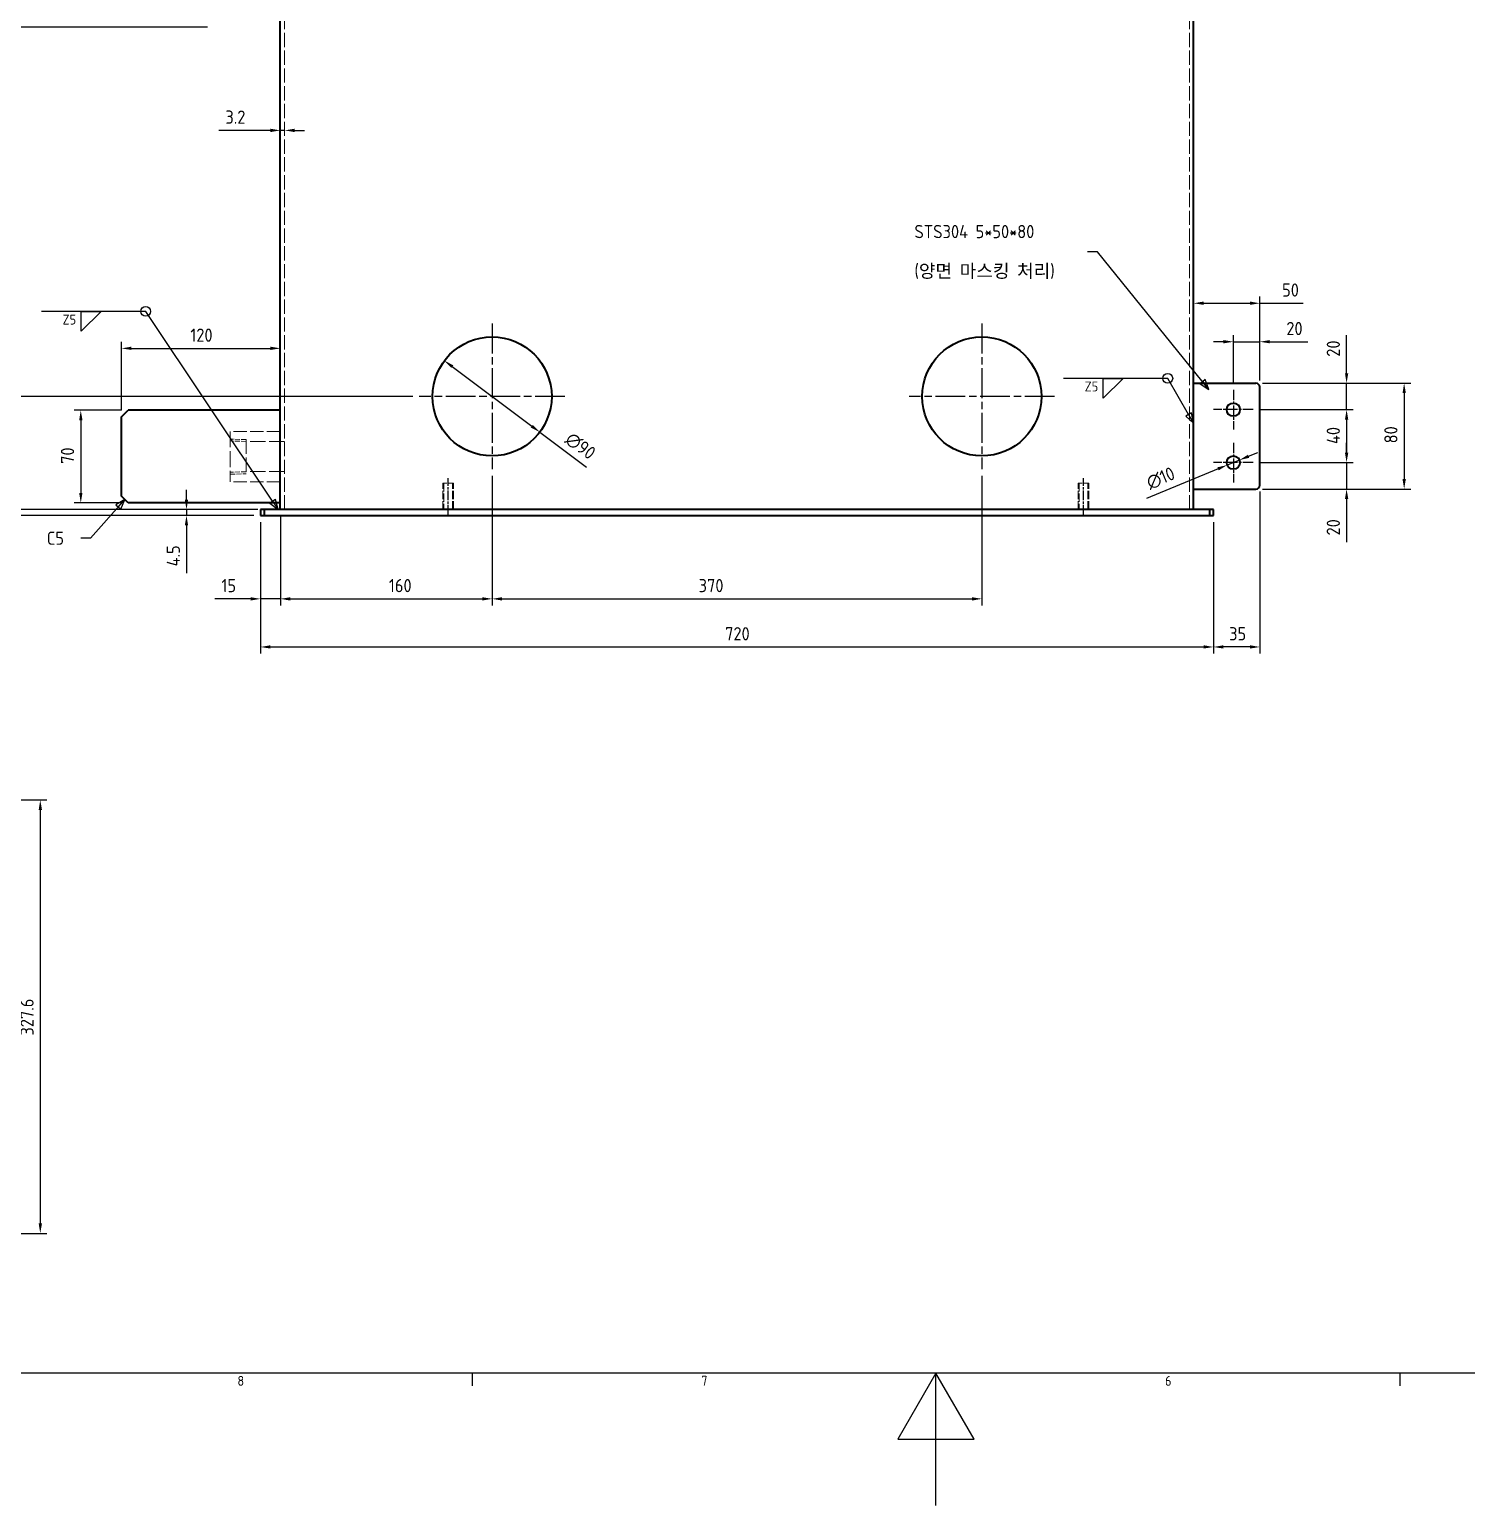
# Model space of a CAD drawing. Header units: millimetres. Extents: x 0 to 4205, y 0 to 2970.
# Drawn here: x 1418 to 2503, y 0 to 1116 of the extents above; entities that cross this region are included whole.
import ezdxf

# ---------------------------------------------------------------- set-up
doc = ezdxf.new("R2010")
doc.units = ezdxf.units.MM
doc.header["$LTSCALE"] = 5
doc.linetypes.add('CHAIN', pattern=[0.3543, 0.2362, -0.0295, 0.0591, -0.0295])
doc.linetypes.add('DASHED', pattern=[0.2067, 0.1654, -0.0413])
doc.layers.get('0').update_dxf_attribs({"color": 3, "lineweight": 25})
for name, color, linetype, lineweight in [('가려진 것(ISO)', 2, 'DASHED', 18), ('가시적인 것(ISO)', 3, 'Continuous', 40), ('경계(ISO)', 7, 'Continuous', 25), ('기호(ISO)', 5, 'Continuous', 25), ('중심 표식(ISO)', 1, 'Continuous', 25), ('중심선(ISO)', 1, 'Continuous', 25), ('치수(ISO)', 2, 'Continuous', 25)]:
    doc.layers.add(name, color=color, linetype=linetype, lineweight=lineweight)
doc.styles.add('문자 텍스트_PSTEK_POSCO', font='isocp.shx')
doc.styles.add('치수 텍스트_PSTEK_POSCO', font='isocp.shx')
doc.dimstyles.new('치수_PSTEK_POSCO', dxfattribs={"dimscale": 5, "dimtxt": 2, "dimasz": 1.5, "dimexe": 1, "dimexo": 1, "dimgap": 1, "dimtad": 1, "dimrnd": 1e-08, "dimdsep": 46, "dimtxsty": '치수 텍스트_PSTEK_POSCO', "dimcen": 0.09, "dimdle": 10, "dimclrd": 7, "dimclre": 7, "dimclrt": 2, "dimadec": 1, "dimazin": 2, "dimtfac": 1, "dimtmove": 0, "dimatfit": 3, "dimldrblk": 'Filled-2', "dimfxl": 0, "dimtolj": 1, "dimlwd": -1, "dimlwe": -1, "dimarcsym": 0})
doc.dimstyles.new('치수_PSTEK_POSCO$7', dxfattribs={"dimscale": 5, "dimtxt": 2, "dimasz": 1.5, "dimexe": 1, "dimexo": 1, "dimgap": 1, "dimtad": 1, "dimrnd": 1e-08, "dimdsep": 46, "dimtxsty": '치수 텍스트_PSTEK_POSCO', "dimcen": 0.09, "dimdle": 10, "dimclrd": 7, "dimclre": 7, "dimclrt": 2, "dimadec": 1, "dimazin": 2, "dimtfac": 1, "dimtmove": 0, "dimatfit": 3, "dimldrblk": 'Filled-2', "dimfxl": 0, "dimtolj": 1, "dimlwd": -1, "dimlwe": -1, "dimarcsym": 0})

# ---------------------------------------------------------------- blocks, each defined once
blk = doc.blocks.new('경계 Default Border')
at = {"layer": '경계(ISO)'}
for p, q in [((350.42, 20), (350.42, 18.1)), ((490.58, 20), (490.58, 18.1))]:
    blk.add_line(p, q, dxfattribs=at)
at = {"layer": '경계(ISO)', "flags": 128}
for points in [[(20, 20), (20, 574), (821, 574), (821, 20), (20, 20)], [(420.5, 0), (420.5, 20), (414.73, 10), (426.27, 10), (420.5, 20)]]:
    blk.add_lwpolyline(points, dxfattribs=at)
at = {"layer": '경계(ISO)', "color": 2, "char_height": 1.5, "attachment_point": 7, "style": '문자 텍스트_PSTEK_POSCO'}
for s, insert in [('8', (314.95, 18.09)), ('7', (385.03, 18.1)), ('6', (455.11, 18.09))]:
    blk.add_mtext(s, dxfattribs=dict(at, insert=insert))
blk = doc.blocks.new('*D24')
at = {"layer": 'Defpoints', "color": 0, "transparency": 16777216}
for p in [(1298.6, 838.3), (1712.2, 838.3), (1592.2, 748.3)]:
    blk.add_point(p, dxfattribs=at)
at = {"layer": '치수(ISO)', "color": 7, "transparency": 16777216}
for p, q in [((1707.2, 838.3), (1293.6, 838.3)), ((1298.6, 755.8), (1298.6, 830.8)), ((1587.2, 748.3), (1293.6, 748.3))]:
    blk.add_line(p, q, dxfattribs=at)
for points in [[(1297.3, 830.8), (1299.8, 830.8), (1298.6, 838.3)], [(1297.3, 755.8), (1299.8, 755.8), (1298.6, 748.3)]]:
    blk.add_solid(points, dxfattribs=at)
at = {"layer": '치수(ISO)', "color": 2, "transparency": 16777216, "insert": (1288.6, 787.6), "char_height": 10, "attachment_point": 4, "rotation": 90, "style": '치수 텍스트_PSTEK_POSCO'}
blk.add_mtext('\\A1;90', dxfattribs=at)
blk = doc.blocks.new('Filled-2')
at = {"color": 0}
for p, q in [((0, 0), (-1, 0.33)), ((-1, 0.33), (-1, -0.33)), ((-1, 0), (0, 0)), ((-1, -0.33), (0, 0))]:
    blk.add_line(p, q, dxfattribs=at)
at = {"color": 0, "flags": 128}
blk.add_lwpolyline([(-1, -0.33), (0, 0), (-1, 0.33), (-1, -0.33)], dxfattribs=at)
at = {"color": 0}
blk.add_solid([(-1, -0.33), (0, 0), (-1, 0.33), (-1, -0.33)], dxfattribs=at)
blk = doc.blocks.new('*D25')
at = {"layer": 'Defpoints', "color": 0, "transparency": 16777216}
for p in [(1767.2, 783.3), (1607.2, 752.8), (1767.2, 685.3)]:
    blk.add_point(p, dxfattribs=at)
at = {"layer": '치수(ISO)', "color": 7, "transparency": 16777216}
for p, q in [((1767.2, 778.3), (1767.2, 680.3)), ((1607.2, 747.8), (1607.2, 680.3)), ((1614.7, 685.3), (1759.7, 685.3))]:
    blk.add_line(p, q, dxfattribs=at)
for points in [[(1614.7, 686.5), (1614.7, 684), (1607.2, 685.3)], [(1759.7, 686.5), (1759.7, 684), (1767.2, 685.3)]]:
    blk.add_solid(points, dxfattribs=at)
at = {"layer": '치수(ISO)', "color": 2, "transparency": 16777216, "insert": (1689.2, 695.3), "char_height": 10, "attachment_point": 4, "style": '치수 텍스트_PSTEK_POSCO'}
blk.add_mtext('\\A1;160', dxfattribs=at)
blk = doc.blocks.new('*D41')
at = {"layer": 'Defpoints', "color": 0, "transparency": 16777216}
for p in [(2297.2, 908.7), (2347.2, 845.3), (2297.2, 752.8)]:
    blk.add_point(p, dxfattribs=at)
at = {"layer": '치수(ISO)', "color": 7, "transparency": 16777216}
for p, q in [((2304.7, 908.7), (2339.7, 908.7)), ((2347.2, 850.3), (2347.2, 913.7)), ((2347.2, 908.7), (2380, 908.7))]:
    blk.add_line(p, q, dxfattribs=at)
for points in [[(2304.7, 910), (2304.7, 907.5), (2297.2, 908.7)], [(2339.7, 910), (2339.7, 907.5), (2347.2, 908.7)]]:
    blk.add_solid(points, dxfattribs=at)
at = {"layer": '치수(ISO)', "color": 2, "transparency": 16777216, "insert": (2364, 918.7), "char_height": 10, "attachment_point": 4, "style": '치수 텍스트_PSTEK_POSCO'}
blk.add_mtext('\\A1;50', dxfattribs=at)
blk = doc.blocks.new('*D42')
at = {"layer": 'Defpoints', "color": 0, "transparency": 16777216}
for p in [(2347.2, 879.6), (2327.2, 843.3), (2347.2, 845.3)]:
    blk.add_point(p, dxfattribs=at)
at = {"layer": '치수(ISO)', "color": 7, "transparency": 16777216}
for p, q in [((2327.2, 848.3), (2327.2, 884.6)), ((2347.2, 850.3), (2347.2, 884.6)), ((2319.7, 879.6), (2312.2, 879.6)), ((2327.2, 879.6), (2347.2, 879.6)), ((2354.7, 879.6), (2383.4, 879.6))]:
    blk.add_line(p, q, dxfattribs=at)
for points in [[(2319.7, 880.9), (2319.7, 878.4), (2327.2, 879.6)], [(2354.7, 880.9), (2354.7, 878.4), (2347.2, 879.6)]]:
    blk.add_solid(points, dxfattribs=at)
at = {"layer": '치수(ISO)', "color": 2, "transparency": 16777216, "insert": (2367.2, 889.6), "char_height": 10, "attachment_point": 4, "style": '치수 텍스트_PSTEK_POSCO'}
blk.add_mtext('\\A1;20', dxfattribs=at)
blk = doc.blocks.new('*D66')
at = {"layer": 'Defpoints', "color": 0, "transparency": 16777216}
for p in [(1278.6, 1788.3), (1712.2, 1788.3), (1712.2, 838.3)]:
    blk.add_point(p, dxfattribs=at)
at = {"layer": '치수(ISO)', "color": 7, "transparency": 16777216}
for p, q in [((1707.2, 1788.3), (1273.6, 1788.3)), ((1278.6, 845.8), (1278.6, 1780.8)), ((1707.2, 838.3), (1273.6, 838.3))]:
    blk.add_line(p, q, dxfattribs=at)
for points in [[(1277.3, 1780.8), (1279.8, 1780.8), (1278.6, 1788.3)], [(1277.3, 845.8), (1279.8, 845.8), (1278.6, 838.3)]]:
    blk.add_solid(points, dxfattribs=at)
at = {"layer": '치수(ISO)', "color": 2, "transparency": 16777216, "insert": (1268.6, 1179.1), "char_height": 10, "attachment_point": 4, "rotation": 90, "style": '치수 텍스트_PSTEK_POSCO'}
blk.add_mtext('\\A1;950', dxfattribs=at)
blk = doc.blocks.new('*D74')
at = {"layer": 'Defpoints', "color": 0, "transparency": 16777216}
for p in [(1592.2, 748.3), (1607.2, 752.8), (1592.2, 685.3)]:
    blk.add_point(p, dxfattribs=at)
at = {"layer": '치수(ISO)', "color": 7, "transparency": 16777216}
for p, q in [((1607.2, 747.8), (1607.2, 680.3)), ((1592.2, 743.3), (1592.2, 680.3)), ((1584.7, 685.3), (1557.7, 685.3)), ((1607.2, 685.3), (1592.2, 685.3)), ((1614.7, 685.3), (1622.2, 685.3))]:
    blk.add_line(p, q, dxfattribs=at)
for points in [[(1584.7, 686.5), (1584.7, 684), (1592.2, 685.3)], [(1614.7, 686.5), (1614.7, 684), (1607.2, 685.3)]]:
    blk.add_solid(points, dxfattribs=at)
at = {"layer": '치수(ISO)', "color": 2, "transparency": 16777216, "insert": (1562.7, 695.3), "char_height": 10, "attachment_point": 4, "style": '치수 텍스트_PSTEK_POSCO'}
blk.add_mtext('\\A1;15', dxfattribs=at)
blk = doc.blocks.new('용접 기호 식별자3')
at = {"layer": '기호(ISO)', "color": 7}
for p, q in [((455.52, 170.39), (439.77, 170.39)), ((458.68, 164.91), (455.52, 170.39)), ((459.12, 165.16), (458.25, 164.66)), ((459.43, 163.61), (459.12, 165.16)), ((458.25, 164.66), (459.43, 163.61)), ((458.68, 164.91), (459.43, 163.61))]:
    blk.add_line(p, q, dxfattribs=at)
at = {"layer": '기호(ISO)'}
for p, q in [((445.77, 170.39), (448.77, 170.39)), ((448.77, 170.39), (445.77, 167.39)), ((445.77, 167.39), (445.77, 170.39))]:
    blk.add_line(p, q, dxfattribs=at)
at = {"layer": '기호(ISO)', "color": 7, "flags": 128}
blk.add_lwpolyline([(458.25, 164.66), (459.43, 163.61), (459.12, 165.16), (458.25, 164.66)], dxfattribs=at)
at = {"layer": '기호(ISO)'}
blk.add_circle((455.52, 170.39), 0.75, dxfattribs=at)
at = {"layer": '기호(ISO)', "color": 7}
blk.add_solid([(458.25, 164.66), (459.43, 163.61), (459.12, 165.16), (458.25, 164.66)], dxfattribs=at)
at = {"layer": '기호(ISO)', "color": 7, "insert": (442.97, 168.41), "char_height": 1.5, "attachment_point": 7, "style": '문자 텍스트_PSTEK_POSCO'}
blk.add_mtext('Z5', dxfattribs=at)
blk = doc.blocks.new('*D76')
at = {"layer": 'Defpoints', "color": 0, "transparency": 16777216}
for p in [(1592.2, 748.3), (2312.2, 748.3), (2312.2, 648.9)]:
    blk.add_point(p, dxfattribs=at)
at = {"layer": '치수(ISO)', "color": 7, "transparency": 16777216}
for p, q in [((1592.2, 743.3), (1592.2, 643.9)), ((2312.2, 743.3), (2312.2, 643.9)), ((1599.7, 648.9), (2304.7, 648.9))]:
    blk.add_line(p, q, dxfattribs=at)
for points in [[(1599.7, 650.2), (1599.7, 647.7), (1592.2, 648.9)], [(2304.7, 650.2), (2304.7, 647.7), (2312.2, 648.9)]]:
    blk.add_solid(points, dxfattribs=at)
at = {"layer": '치수(ISO)', "color": 2, "transparency": 16777216, "insert": (1943.2, 658.9), "char_height": 10, "attachment_point": 4, "style": '치수 텍스트_PSTEK_POSCO'}
blk.add_mtext('\\A1;720', dxfattribs=at)
blk = doc.blocks.new('*D77')
at = {"layer": 'Defpoints', "color": 0, "transparency": 16777216}
for p in [(1536.3, 752.8), (1592.2, 752.8), (1592.2, 748.3)]:
    blk.add_point(p, dxfattribs=at)
at = {"layer": '치수(ISO)', "color": 7, "transparency": 16777216}
for p, q in [((1536.3, 760.3), (1536.3, 767.8)), ((1587.2, 752.8), (1531.3, 752.8)), ((1587.2, 748.3), (1531.3, 748.3)), ((1536.3, 752.8), (1536.3, 748.3)), ((1536.3, 740.8), (1536.3, 704.8))]:
    blk.add_line(p, q, dxfattribs=at)
for points in [[(1535, 760.3), (1537.5, 760.3), (1536.3, 752.8)], [(1535, 740.8), (1537.5, 740.8), (1536.3, 748.3)]]:
    blk.add_solid(points, dxfattribs=at)
at = {"layer": '치수(ISO)', "color": 2, "transparency": 16777216, "insert": (1526.3, 709.8), "char_height": 10, "attachment_point": 4, "rotation": 90, "style": '치수 텍스트_PSTEK_POSCO'}
blk.add_mtext('\\A1;4.5', dxfattribs=at)
blk = doc.blocks.new('*D78')
at = {"layer": 'Defpoints', "color": 0, "transparency": 16777216}
for p in [(1610.4, 1039.4), (1607.2, 1035.9), (1610.4, 1035.5)]:
    blk.add_point(p, dxfattribs=at)
at = {"layer": '치수(ISO)', "color": 7, "transparency": 16777216}
for p, q in [((1599.7, 1039.4), (1560.7, 1039.4)), ((1610.4, 1039.4), (1607.2, 1039.4)), ((1617.9, 1039.4), (1625.4, 1039.4))]:
    blk.add_line(p, q, dxfattribs=at)
for points in [[(1599.7, 1040.6), (1599.7, 1038.1), (1607.2, 1039.4)], [(1617.9, 1040.6), (1617.9, 1038.1), (1610.4, 1039.4)]]:
    blk.add_solid(points, dxfattribs=at)
at = {"layer": '치수(ISO)', "color": 2, "transparency": 16777216, "insert": (1565.7, 1049.4), "char_height": 10, "attachment_point": 4, "style": '치수 텍스트_PSTEK_POSCO'}
blk.add_mtext('\\A1;3.2', dxfattribs=at)
blk = doc.blocks.new('*D84')
at = {"layer": 'Defpoints', "color": 0, "transparency": 16777216}
for p in [(1767.2, 783.3), (2137.2, 783.3), (2137.2, 685.3)]:
    blk.add_point(p, dxfattribs=at)
at = {"layer": '치수(ISO)', "color": 7, "transparency": 16777216}
for p, q in [((1767.2, 778.3), (1767.2, 680.3)), ((2137.2, 778.3), (2137.2, 680.3)), ((1774.7, 685.3), (2129.7, 685.3))]:
    blk.add_line(p, q, dxfattribs=at)
for points in [[(1774.7, 686.5), (1774.7, 684), (1767.2, 685.3)], [(2129.7, 686.5), (2129.7, 684), (2137.2, 685.3)]]:
    blk.add_solid(points, dxfattribs=at)
at = {"layer": '치수(ISO)', "color": 2, "transparency": 16777216, "insert": (1923.2, 695.3), "char_height": 10, "attachment_point": 4, "style": '치수 텍스트_PSTEK_POSCO'}
blk.add_mtext('\\A1;370', dxfattribs=at)
blk = doc.blocks.new('*D85')
at = {"layer": 'Defpoints', "color": 0, "transparency": 16777216}
for p in [(2347.2, 771.3), (2312.2, 748.3), (2312.2, 648.9)]:
    blk.add_point(p, dxfattribs=at)
at = {"layer": '치수(ISO)', "color": 7, "transparency": 16777216}
for p, q in [((2347.2, 766.3), (2347.2, 643.9)), ((2312.2, 743.3), (2312.2, 643.9)), ((2339.7, 648.9), (2319.7, 648.9))]:
    blk.add_line(p, q, dxfattribs=at)
for points in [[(2319.7, 650.2), (2319.7, 647.7), (2312.2, 648.9)], [(2339.7, 650.2), (2339.7, 647.7), (2347.2, 648.9)]]:
    blk.add_solid(points, dxfattribs=at)
at = {"layer": '치수(ISO)', "color": 2, "transparency": 16777216, "insert": (2324, 658.9), "char_height": 10, "attachment_point": 4, "style": '치수 텍스트_PSTEK_POSCO'}
blk.add_mtext('\\A1;35', dxfattribs=at)
blk = doc.blocks.new('*D109')
at = {"layer": 'Defpoints', "color": 0, "transparency": 16777216}
for p in [(1492.2, 827.8), (1456.4, 757.8), (1492.2, 757.8)]:
    blk.add_point(p, dxfattribs=at)
at = {"layer": '치수(ISO)', "color": 7, "transparency": 16777216}
for p, q in [((1487.2, 827.8), (1451.4, 827.8)), ((1456.4, 820.3), (1456.4, 765.3)), ((1487.2, 757.8), (1451.4, 757.8))]:
    blk.add_line(p, q, dxfattribs=at)
for points in [[(1455.2, 820.3), (1457.7, 820.3), (1456.4, 827.8)], [(1455.2, 765.3), (1457.7, 765.3), (1456.4, 757.8)]]:
    blk.add_solid(points, dxfattribs=at)
at = {"layer": '치수(ISO)', "color": 2, "transparency": 16777216, "insert": (1446.4, 787.3), "char_height": 10, "attachment_point": 4, "rotation": 90, "style": '치수 텍스트_PSTEK_POSCO'}
blk.add_mtext('\\A1;70', dxfattribs=at)
blk = doc.blocks.new('*D110')
at = {"layer": 'Defpoints', "color": 0, "transparency": 16777216}
for p in [(1607.2, 874.6), (1607.2, 874.6), (1487.2, 822.8)]:
    blk.add_point(p, dxfattribs=at)
at = {"layer": '치수(ISO)', "color": 7, "transparency": 16777216}
for p, q in [((1487.2, 827.8), (1487.2, 879.6)), ((1494.7, 874.6), (1599.7, 874.6))]:
    blk.add_line(p, q, dxfattribs=at)
for points in [[(1494.7, 875.9), (1494.7, 873.4), (1487.2, 874.6)], [(1599.7, 875.9), (1599.7, 873.4), (1607.2, 874.6)]]:
    blk.add_solid(points, dxfattribs=at)
at = {"layer": '치수(ISO)', "color": 2, "transparency": 16777216, "insert": (1539.2, 884.6), "char_height": 10, "attachment_point": 4, "style": '치수 텍스트_PSTEK_POSCO'}
blk.add_mtext('\\A1;120', dxfattribs=at)
blk = doc.blocks.new('*D111')
at = {"layer": 'Defpoints', "color": 0, "transparency": 16777216}
for p in [(1731.1, 865.3), (1803.2, 811.3)]:
    blk.add_point(p, dxfattribs=at)
at = {"layer": '치수(ISO)', "color": 7, "transparency": 16777216}
for p, q in [((1737.1, 860.8), (1797.2, 815.8)), ((1803.2, 811.3), (1838.5, 784.9))]:
    blk.add_line(p, q, dxfattribs=at)
for points in [[(1737.9, 861.8), (1736.4, 859.8), (1731.1, 865.3)], [(1797.9, 816.8), (1796.4, 814.8), (1803.2, 811.3)]]:
    blk.add_solid(points, dxfattribs=at)
at = {"layer": '치수(ISO)', "color": 2, "transparency": 16777216, "insert": (1824.4, 807.9), "char_height": 10, "attachment_point": 4, "rotation": 323.1803, "style": '치수 텍스트_PSTEK_POSCO'}
blk.add_mtext('\\A1;∅90', dxfattribs=at)
blk = doc.blocks.new('*D115')
at = {"layer": 'Defpoints', "color": 0, "transparency": 16777216}
for p in [(2344.2, 848.3), (2344.2, 768.3), (2456.2, 768.3)]:
    blk.add_point(p, dxfattribs=at)
at = {"layer": '치수(ISO)', "color": 7, "transparency": 16777216}
for p, q in [((2349.2, 848.3), (2461.2, 848.3)), ((2456.2, 840.8), (2456.2, 775.8)), ((2349.2, 768.3), (2461.2, 768.3))]:
    blk.add_line(p, q, dxfattribs=at)
for points in [[(2455, 840.8), (2457.5, 840.8), (2456.2, 848.3)], [(2455, 775.8), (2457.5, 775.8), (2456.2, 768.3)]]:
    blk.add_solid(points, dxfattribs=at)
at = {"layer": '치수(ISO)', "color": 2, "transparency": 16777216, "insert": (2446.2, 802.8), "char_height": 10, "attachment_point": 4, "rotation": 90, "style": '치수 텍스트_PSTEK_POSCO'}
blk.add_mtext('\\A1;80', dxfattribs=at)
blk = doc.blocks.new('*D116')
at = {"layer": 'Defpoints', "color": 0, "transparency": 16777216}
for p in [(2342.2, 828.3), (2342.2, 788.3), (2412.7, 788.3)]:
    blk.add_point(p, dxfattribs=at)
at = {"layer": '치수(ISO)', "color": 7, "transparency": 16777216}
for p, q in [((2347.2, 828.3), (2417.7, 828.3)), ((2412.7, 820.8), (2412.7, 795.8)), ((2347.2, 788.3), (2417.7, 788.3))]:
    blk.add_line(p, q, dxfattribs=at)
for points in [[(2411.5, 820.8), (2414, 820.8), (2412.7, 828.3)], [(2411.5, 795.8), (2414, 795.8), (2412.7, 788.3)]]:
    blk.add_solid(points, dxfattribs=at)
at = {"layer": '치수(ISO)', "color": 2, "transparency": 16777216, "insert": (2402.7, 802.3), "char_height": 10, "attachment_point": 4, "rotation": 90, "style": '치수 텍스트_PSTEK_POSCO'}
blk.add_mtext('\\A1;40', dxfattribs=at)
blk = doc.blocks.new('*D117')
at = {"layer": 'Defpoints', "color": 0, "transparency": 16777216}
for p in [(2342.2, 788.3), (2344.2, 768.3), (2412.7, 768.3)]:
    blk.add_point(p, dxfattribs=at)
at = {"layer": '치수(ISO)', "color": 7, "transparency": 16777216}
for p, q in [((2412.7, 795.8), (2412.7, 803.3)), ((2347.2, 788.3), (2417.7, 788.3)), ((2412.7, 788.3), (2412.7, 768.3)), ((2349.2, 768.3), (2417.7, 768.3)), ((2412.7, 760.8), (2412.7, 728.2))]:
    blk.add_line(p, q, dxfattribs=at)
for points in [[(2411.5, 795.8), (2414, 795.8), (2412.7, 788.3)], [(2411.5, 760.8), (2414, 760.8), (2412.7, 768.3)]]:
    blk.add_solid(points, dxfattribs=at)
at = {"layer": '치수(ISO)', "color": 2, "transparency": 16777216, "insert": (2402.7, 733.2), "char_height": 10, "attachment_point": 4, "rotation": 90, "style": '치수 텍스트_PSTEK_POSCO'}
blk.add_mtext('\\A1;20', dxfattribs=at)
blk = doc.blocks.new('*D118')
at = {"layer": 'Defpoints', "color": 0, "transparency": 16777216}
for p in [(2344.2, 848.3), (2412.7, 848.3), (2342.2, 828.3)]:
    blk.add_point(p, dxfattribs=at)
at = {"layer": '치수(ISO)', "color": 7, "transparency": 16777216}
for p, q in [((2412.7, 855.8), (2412.7, 884.5)), ((2349.2, 848.3), (2417.7, 848.3)), ((2412.7, 828.3), (2412.7, 848.3)), ((2347.2, 828.3), (2417.7, 828.3)), ((2412.7, 820.8), (2412.7, 813.3))]:
    blk.add_line(p, q, dxfattribs=at)
for points in [[(2411.5, 855.8), (2414, 855.8), (2412.7, 848.3)], [(2411.5, 820.8), (2414, 820.8), (2412.7, 828.3)]]:
    blk.add_solid(points, dxfattribs=at)
at = {"layer": '치수(ISO)', "color": 2, "transparency": 16777216, "insert": (2402.7, 868.3), "char_height": 10, "attachment_point": 4, "rotation": 90, "style": '치수 텍스트_PSTEK_POSCO'}
blk.add_mtext('\\A1;20', dxfattribs=at)
blk = doc.blocks.new('*D119')
at = {"layer": 'Defpoints', "color": 0, "transparency": 16777216}
for p in [(2322.5, 786.4), (2331.8, 790.2)]:
    blk.add_point(p, dxfattribs=at)
at = {"layer": '치수(ISO)', "color": 7, "transparency": 16777216}
for p, q in [((2338.7, 793.1), (2345.7, 795.9)), ((2315.6, 783.5), (2261.5, 761.2)), ((2331.8, 790.2), (2322.5, 786.4))]:
    blk.add_line(p, q, dxfattribs=at)
for points in [[(2338.2, 794.2), (2339.2, 791.9), (2331.8, 790.2)], [(2315.1, 784.7), (2316.1, 782.4), (2322.5, 786.4)]]:
    blk.add_solid(points, dxfattribs=at)
at = {"layer": '치수(ISO)', "color": 2, "transparency": 16777216, "insert": (2262.3, 772.3), "char_height": 10, "attachment_point": 4, "rotation": 22.4532, "style": '치수 텍스트_PSTEK_POSCO'}
blk.add_mtext('\\A1;∅10', dxfattribs=at)
blk = doc.blocks.new('*D137')
at = {"layer": 'Defpoints', "color": 0, "transparency": 16777216}
for p in [(1311.7, 533.3), (1311.7, 205.7), (1425.8, 205.7)]:
    blk.add_point(p, dxfattribs=at)
at = {"layer": '치수(ISO)', "color": 7, "transparency": 16777216}
for p, q in [((1316.7, 533.3), (1430.8, 533.3)), ((1425.8, 525.8), (1425.8, 213.2)), ((1316.7, 205.7), (1430.8, 205.7))]:
    blk.add_line(p, q, dxfattribs=at)
for points in [[(1424.6, 525.8), (1427.1, 525.8), (1425.8, 533.3)], [(1424.6, 213.2), (1427.1, 213.2), (1425.8, 205.7)]]:
    blk.add_solid(points, dxfattribs=at)
at = {"layer": '치수(ISO)', "color": 2, "transparency": 16777216, "insert": (1415.8, 355.2), "char_height": 10, "attachment_point": 4, "rotation": 90, "style": '치수 텍스트_PSTEK_POSCO'}
blk.add_mtext('\\A1;327.6', dxfattribs=at)
blk = doc.blocks.new('*D160')
at = {"layer": 'Defpoints', "color": 0, "transparency": 16777216}
for p in [(1440.2, 1317.5), (1342.2, 752.8), (1592.2, 752.8)]:
    blk.add_point(p, dxfattribs=at)
at = {"layer": '치수(ISO)', "color": 7, "transparency": 16777216}
for p, q in [((1435.2, 1317.5), (1337.2, 1317.5)), ((1342.2, 1310), (1342.2, 760.3)), ((1587.2, 752.8), (1337.2, 752.8))]:
    blk.add_line(p, q, dxfattribs=at)
for points in [[(1340.9, 1310), (1343.4, 1310), (1342.2, 1317.5)], [(1340.9, 760.3), (1343.4, 760.3), (1342.2, 752.8)]]:
    blk.add_solid(points, dxfattribs=at)
at = {"layer": '치수(ISO)', "color": 2, "transparency": 16777216, "insert": (1332.2, 999.7), "char_height": 10, "attachment_point": 4, "rotation": 90, "style": '치수 텍스트_PSTEK_POSCO'}
blk.add_mtext('\\A1;564.7', dxfattribs=at)
blk = doc.blocks.new('*D161')
at = {"layer": 'Defpoints', "color": 0, "transparency": 16777216}
for p in [(1557.2, 1117.5), (1387.1, 752.8), (1595.2, 752.8)]:
    blk.add_point(p, dxfattribs=at)
at = {"layer": '치수(ISO)', "color": 7, "transparency": 16777216}
for p, q in [((1552.2, 1117.5), (1382.1, 1117.5)), ((1387.1, 1110), (1387.1, 760.3)), ((1590.2, 752.8), (1382.1, 752.8))]:
    blk.add_line(p, q, dxfattribs=at)
for points in [[(1385.9, 1110), (1388.4, 1110), (1387.1, 1117.5)], [(1385.9, 760.3), (1388.4, 760.3), (1387.1, 752.8)]]:
    blk.add_solid(points, dxfattribs=at)
at = {"layer": '치수(ISO)', "color": 2, "transparency": 16777216, "insert": (1377.1, 899.7), "char_height": 10, "attachment_point": 4, "rotation": 90, "style": '치수 텍스트_PSTEK_POSCO'}
blk.add_mtext('\\A1;364.7', dxfattribs=at)
blk = doc.blocks.new('용접 기호 식별자8')
at = {"layer": '기호(ISO)', "color": 7}
for p, q in [((301.09, 180.52), (285.34, 180.52)), ((320.27, 151.8), (301.09, 180.52)), ((320.68, 152.08), (319.85, 151.53)), ((320.27, 151.8), (321.1, 150.56)), ((321.1, 150.56), (320.68, 152.08)), ((319.85, 151.53), (321.1, 150.56))]:
    blk.add_line(p, q, dxfattribs=at)
at = {"layer": '기호(ISO)'}
for p, q in [((291.34, 180.52), (294.34, 180.52)), ((294.34, 180.52), (291.34, 177.52)), ((291.34, 177.52), (291.34, 180.52))]:
    blk.add_line(p, q, dxfattribs=at)
at = {"layer": '기호(ISO)', "color": 7, "flags": 128}
blk.add_lwpolyline([(319.85, 151.53), (321.1, 150.56), (320.68, 152.08), (319.85, 151.53)], dxfattribs=at)
at = {"layer": '기호(ISO)'}
blk.add_circle((301.09, 180.52), 0.75, dxfattribs=at)
at = {"layer": '기호(ISO)', "color": 7}
blk.add_solid([(319.85, 151.53), (321.1, 150.56), (320.68, 152.08), (319.85, 151.53)], dxfattribs=at)
at = {"layer": '기호(ISO)', "color": 7, "insert": (288.53, 178.53), "char_height": 1.5, "attachment_point": 7, "style": '문자 텍스트_PSTEK_POSCO'}
blk.add_mtext('Z5', dxfattribs=at)

msp = doc.modelspace()

# ---------------------------------------------------------------- linework, layer by layer
at = {"layer": '가려진 것(ISO)', "ltscale": 13.010388}
for p, q in [((1610.3669, 752.7852), (1610.3669, 2003.2852)), ((2293.9669, 752.7852), (2293.9669, 2003.2852))]:
    msp.add_line(p, q, dxfattribs=at)
at = {"layer": '가려진 것(ISO)', "ltscale": 14.438863}
msp.add_line((1569.1669, 811.7852), (1569.1669, 773.7852), dxfattribs=at)
at = {"layer": '가려진 것(ISO)', "ltscale": 12.256087}
for p, q in [((1607.1669, 811.7852), (1569.1669, 811.7852)), ((1607.1669, 773.7852), (1569.1669, 773.7852))]:
    msp.add_line(p, q, dxfattribs=at)
at = {"layer": '가려진 것(ISO)', "ltscale": 4.664874}
for p, q in [((1581.4069, 805.6879), (1569.1669, 806.0704)), ((1581.4069, 804.2357), (1569.1669, 804.6182)), ((1581.4069, 781.3347), (1569.1669, 780.9522)), ((1569.1669, 779.5001), (1581.4069, 779.8826))]:
    msp.add_line(p, q, dxfattribs=at)
at = {"layer": '가려진 것(ISO)', "ltscale": 13.073645}
msp.add_line((1581.4069, 805.6879), (1581.4069, 779.8826), dxfattribs=at)
at = {"layer": '가려진 것(ISO)', "ltscale": 14.010643}
for p, q in [((1610.3669, 804.1007), (1581.4069, 804.1007)), ((1610.3669, 781.4697), (1581.4069, 781.4697))]:
    msp.add_line(p, q, dxfattribs=at)
at = {"layer": '가려진 것(ISO)', "ltscale": 4.786925}
for p, q in [((1737.9669, 772.7852), (1729.9669, 772.7852)), ((2217.9669, 772.7852), (2209.9669, 772.7852))]:
    msp.add_line(p, q, dxfattribs=at)
at = {"layer": '가려진 것(ISO)', "ltscale": 7.618686}
for p, q in [((1729.9669, 752.7852), (1729.9669, 772.7852)), ((1730.7109, 772.7852), (1730.7109, 752.7852)), ((1737.2229, 752.7852), (1737.2229, 772.7852)), ((1737.9669, 752.7852), (1737.9669, 772.7852)), ((2209.9669, 752.7852), (2209.9669, 772.7852)), ((2210.7109, 772.7852), (2210.7109, 752.7852)), ((2217.2229, 752.7852), (2217.2229, 772.7852)), ((2217.9669, 752.7852), (2217.9669, 772.7852))]:
    msp.add_line(p, q, dxfattribs=at)
at = {"layer": '가시적인 것(ISO)'}
for p, q in [((1607.1669, 752.7852), (1607.1669, 1398.2852)), ((2297.1669, 752.7852), (2297.1669, 1398.2852)), ((2297.1669, 848.2852), (2344.1669, 848.2852)), ((2347.1669, 771.2852), (2347.1669, 845.2852)), ((1487.1669, 822.7852), (1492.1669, 827.7852)), ((1607.1669, 827.7852), (1492.1669, 827.7852)), ((1487.1669, 762.7852), (1487.1669, 822.7852)), ((1492.1669, 757.7852), (1487.1669, 762.7852)), ((2297.1669, 768.2852), (2344.1669, 768.2852)), ((1607.1669, 757.7852), (1492.1669, 757.7852)), ((1595.1669, 752.7852), (1592.1669, 752.7852)), ((1592.1669, 752.7852), (1592.1669, 748.2852)), ((1592.1669, 748.2852), (1595.1669, 748.2852)), ((1595.1669, 748.2852), (1595.1669, 752.7852)), ((2309.1669, 752.7852), (1595.1669, 752.7852)), ((1595.1669, 748.2852), (2309.1669, 748.2852)), ((2312.1669, 752.7852), (2309.1669, 752.7852)), ((2309.1669, 752.7852), (2309.1669, 748.2852)), ((2309.1669, 748.2852), (2312.1669, 748.2852)), ((2312.1669, 748.2852), (2312.1669, 752.7852))]:
    msp.add_line(p, q, dxfattribs=at)
for centre, radius in [((1767.1669, 838.2852), 45), ((2137.1669, 838.2852), 45), ((2327.1669, 828.2852), 5), ((2327.1669, 788.2852), 5)]:
    msp.add_circle(centre, radius, dxfattribs=at)
for centre, start, end in [((2344.1669, 845.2852), 0, 90), ((2344.1669, 771.2852), 270, 0)]:
    msp.add_arc(centre, 3, start, end, dxfattribs=at)
at = {"layer": '중심 표식(ISO)', "linetype": 'CHAIN', "ltscale": 19.051651}
for p, q in [((1767.1669, 893.2852), (1767.1669, 783.2852)), ((2137.1669, 893.2852), (2137.1669, 783.2852)), ((1822.1669, 838.2852), (1712.1669, 838.2852)), ((2192.1669, 838.2852), (2082.1669, 838.2852))]:
    msp.add_line(p, q, dxfattribs=at)
at = {"layer": '중심 표식(ISO)', "linetype": 'CHAIN', "ltscale": 6.667144}
for p, q in [((2327.1669, 843.2852), (2327.1669, 813.2852)), ((2342.1669, 828.2852), (2312.1669, 828.2852)), ((2327.1669, 803.2852), (2327.1669, 773.2852)), ((2342.1669, 788.2852), (2312.1669, 788.2852))]:
    msp.add_line(p, q, dxfattribs=at)
at = {"layer": '중심선(ISO)', "linetype": 'CHAIN', "ltscale": 6.111541}
for p, q in [((1733.9669, 749.0352), (1733.9669, 776.5352)), ((2213.9669, 749.0352), (2213.9669, 776.5352))]:
    msp.add_line(p, q, dxfattribs=at)

# ---------------------------------------------------------------- block references
at = {"xscale": 5, "yscale": 5, "zscale": 5}
msp.add_blockref('경계 Default Border', (0, 0), dxfattribs=at)
at = {"layer": '기호(ISO)', "xscale": 5, "yscale": 5, "zscale": 5}
for name in ['용접 기호 식별자8', '용접 기호 식별자3']:
    msp.add_blockref(name, (0, 0), dxfattribs=at)

# ---------------------------------------------------------------- texts
at = {"layer": '기호(ISO)', "color": 2, "insert": (2086.2376, 947.4734), "char_height": 10, "width": 125.828373, "attachment_point": 4, "line_spacing_factor": 1.78626, "style": '치수 텍스트_PSTEK_POSCO'}
msp.add_mtext('{\\fISOCP|b0|i0;\\H10.0000;STS304 5*50*80\\P(양면 마스킹 처리)}', dxfattribs=at)
at = {"layer": '기호(ISO)', "color": 2, "insert": (1430.7714, 731.1293), "char_height": 10, "attachment_point": 4, "style": '치수 텍스트_PSTEK_POSCO'}
msp.add_mtext('{C5}', dxfattribs=at)

# ---------------------------------------------------------------- dimensions: what is measured, and where the dimension line sits
at = {"layer": '치수(ISO)', "color": 7}
for base, p1, p2, angle, override, picture, middle in [((1278.5948, 1788.2852), (1712.1669, 838.2852), (1712.1669, 1788.2852), 90, {"dimdec": 2, "dimtp": 0, "dimtm": 0, "dimtdec": 2, "dimtofl": 0, "dimatfit": 1}, '*D66', (1278.5948, 1188.2852)), ((1342.1669, 752.7852), (1440.1669, 1317.4852), (1592.1669, 752.7852), 90, {"dimdec": 2, "dimtp": 0, "dimtm": 0, "dimtdec": 2, "dimtofl": 0, "dimatfit": 1}, '*D160', (1342.1669, 1014.2352)), ((1387.1489, 752.7852), (1557.1669, 1117.4852), (1595.1669, 752.7852), 270, {"dimdec": 2, "dimtp": 0, "dimtm": 0, "dimtdec": 2, "dimtofl": 0, "dimatfit": 1}, '*D161', (1387.1489, 914.2352)), ((2297.1669, 908.7423), (2347.1669, 845.2852), (2297.1669, 752.7852), 180, {"dimdec": 2, "dimse2": 1, "dimtp": 0, "dimtm": 0, "dimtdec": 2, "dimtofl": 0, "dimatfit": 2}, '*D41', (2369.5025, 908.7423)), ((2347.1669, 879.6261), (2327.1669, 843.2852), (2347.1669, 845.2852), 180, {"dimdec": 2, "dimtp": 0, "dimtm": 0, "dimtdec": 2, "dimtofl": 1, "dimatfit": 1}, '*D42', (2372.7978, 879.6261)), ((2412.7099, 848.2852), (2342.1669, 828.2852), (2344.1669, 848.2852), 90, {"dimdec": 2, "dimtp": 0, "dimtm": 0, "dimtdec": 2, "dimtofl": 1, "dimatfit": 1}, '*D118', (2412.7099, 873.9161)), ((2456.2403, 768.2852), (2344.1669, 848.2852), (2344.1669, 768.2852), 270, {"dimdec": 2, "dimtp": 0, "dimtm": 0, "dimtdec": 2, "dimtofl": 0, "dimatfit": 1}, '*D115', (2456.2403, 808.2852)), ((1298.5948, 838.2852), (1592.1669, 748.2852), (1712.1669, 838.2852), 90, {"dimdec": 2, "dimtp": 0, "dimtm": 0, "dimtdec": 2, "dimtofl": 0, "dimatfit": 1}, '*D24', (1298.5948, 793.2852)), ((1456.4062, 757.7852), (1492.1669, 827.7852), (1492.1669, 757.7852), 90, {"dimdec": 2, "dimtp": 0, "dimtm": 0, "dimtdec": 2, "dimtofl": 0, "dimatfit": 1}, '*D109', (1456.4062, 792.7852)), ((2412.7099, 788.2852), (2342.1669, 828.2852), (2342.1669, 788.2852), 90, {"dimdec": 2, "dimtp": 0, "dimtm": 0, "dimtdec": 2, "dimtofl": 0, "dimatfit": 1}, '*D116', (2412.7099, 808.2852)), ((2412.7099, 768.2852), (2342.1669, 788.2852), (2344.1669, 768.2852), 90, {"dimdec": 2, "dimtp": 0, "dimtm": 0, "dimtdec": 2, "dimtofl": 1, "dimatfit": 1}, '*D117', (2412.7099, 738.8336)), ((1767.1669, 685.2648), (1607.1669, 752.7852), (1767.1669, 783.2852), 180, {"dimdec": 2, "dimtp": 0, "dimtm": 0, "dimtdec": 2, "dimtofl": 0, "dimatfit": 1}, '*D25', (1697.1669, 685.2648)), ((2137.1669, 685.2648), (1767.1669, 783.2852), (2137.1669, 783.2852), 180, {"dimdec": 2, "dimtp": 0, "dimtm": 0, "dimtdec": 2, "dimtofl": 0, "dimatfit": 1}, '*D84', (1932.1669, 685.2648)), ((1536.278, 752.7852), (1592.1669, 748.2852), (1592.1669, 752.7852), 90, {"dimdec": 2, "dimtp": 0, "dimtm": 0, "dimtdec": 2, "dimtofl": 1, "dimatfit": 1}, '*D77', (1536.278, 717.5206)), ((2312.1669, 648.927), (1592.1669, 748.2852), (2312.1669, 748.2852), 180, {"dimdec": 2, "dimtp": 0, "dimtm": 0, "dimtdec": 2, "dimtofl": 0, "dimatfit": 1}, '*D76', (1952.1669, 648.927)), ((1425.8081, 205.69), (1311.7012, 533.29), (1311.7012, 205.69), 90, {"dimdec": 2, "dimtp": 0, "dimtm": 0, "dimtdec": 2, "dimtofl": 0, "dimatfit": 1}, '*D137', (1425.8081, 369.49))]:
    dim = msp.add_linear_dim(base=base, p1=p1, p2=p2, angle=angle, dimstyle='치수_PSTEK_POSCO', override=override, dxfattribs=at)
    dim.commit()
    dim.dimension.update_dxf_attribs({"geometry": picture, "text_midpoint": middle, "dimtype": 160})
for base, p1, p2, override, picture, middle in [((1610.3669, 1039.3543), (1607.1669, 1035.8776), (1610.3669, 1035.545), {"dimdec": 2, "dimse1": 1, "dimse2": 1, "dimtp": 0, "dimtm": 0, "dimtdec": 2, "dimtofl": 1, "dimatfit": 1}, '*D78', (1573.014, 1039.3543)), ((1607.1669, 874.6029), (1487.1669, 822.7852), (1607.1669, 874.6029), {"dimdec": 2, "dimse2": 1, "dimtp": 0, "dimtm": 0, "dimtdec": 2, "dimtofl": 0, "dimatfit": 1}, '*D110', (1547.1669, 874.6029)), ((2312.1669, 648.927), (2347.1669, 771.2852), (2312.1669, 748.2852), {"dimdec": 2, "dimtp": 0, "dimtm": 0, "dimtdec": 2, "dimtofl": 0, "dimatfit": 1}, '*D85', (2329.6669, 648.927)), ((1592.1669, 685.2648), (1607.1669, 752.7852), (1592.1669, 748.2852), {"dimdec": 2, "dimtp": 0, "dimtm": 0, "dimtdec": 2, "dimtofl": 1, "dimatfit": 1}, '*D74', (1567.408, 685.2648))]:
    dim = msp.add_linear_dim(base=base, p1=p1, p2=p2, dimstyle='치수_PSTEK_POSCO', override=override, dxfattribs=at)
    dim.commit()
    dim.dimension.update_dxf_attribs({"geometry": picture, "text_midpoint": middle, "dimtype": 160})
for p1, p2, picture, middle in [((1731.1433, 865.2537), (1803.1906, 811.3168), '*D111', (1826.4681, 793.8905)), ((2331.7879, 790.1949), (2322.546, 786.3756), '*D119', (2274.4728, 766.5089))]:
    dim = msp.add_diameter_dim_2p(p1=p1, p2=p2, dimstyle='치수_PSTEK_POSCO', override={"dimdec": 2, "dimlfac": 1, "dimtp": 0, "dimtm": 0, "dimtdec": 2, "dimatfit": 2}, dxfattribs=at)
    dim.commit()
    dim.dimension.update_dxf_attribs({"geometry": picture, "text_midpoint": middle, "dimtype": 163})

# ---------------------------------------------------------------- leaders
at = {"layer": '기호(ISO)', "color": 7, "annotation_type": 0, "has_hookline": 1, "hookline_direction": 1}
for points, text_width in [([(2308.718, 843.6237), (2224.566, 947.4734), (2217.066, 947.4734)], 110.1183), ([(1489.6669, 760.2852), (1463.8376, 731.1293), (1456.3376, 731.1293)], 11.8802)]:
    msp.add_leader(points, dimstyle='치수_PSTEK_POSCO$7', override={"dimtad": 0}, dxfattribs=dict(at, text_width=text_width))

doc.saveas('drawing.dxf')
